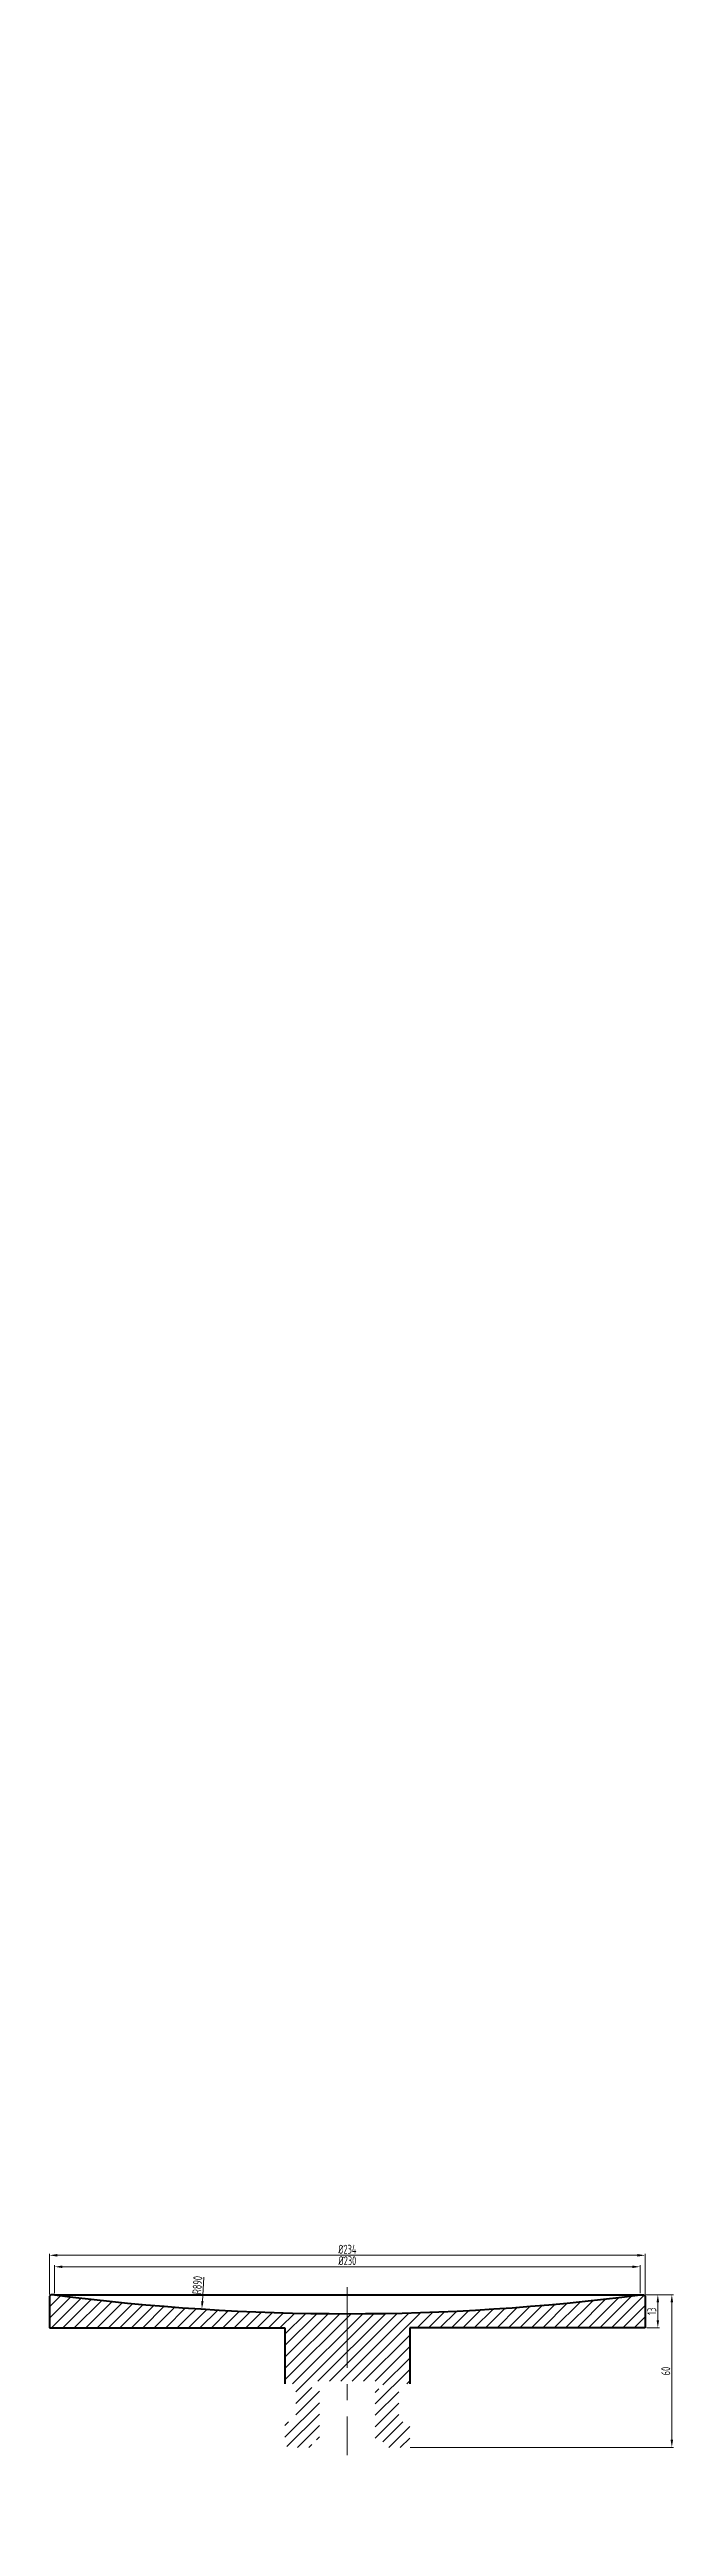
# Model space of a CAD drawing. Header units: millimetres. Extents: x -117 to 129, y -91 to 883.
import ezdxf

# ---------------------------------------------------------------- set-up
doc = ezdxf.new("R2010")
doc.units = ezdxf.units.MM
doc.linetypes.add('CENTER', pattern=[50.8, 31.75, -6.35, 6.35, -6.35])
for name, color, linetype, lineweight in [('中心线', 1, 'CENTER', 13), ('剖面线', 6, 'Continuous', 13), ('标注线', 3, 'Continuous', 13), ('轮廓线', 7, 'Continuous', 40)]:
    doc.layers.add(name, color=color, linetype=linetype, lineweight=lineweight)
doc.styles.get("Standard").update_dxf_attribs({"font": 'gbenor.shx', "width": 0.7, "bigfont": 'hztxt.shx'})
doc.dimstyles.new('1∶1-3.5', dxfattribs={"dimtxt": 3.5, "dimasz": 3, "dimexe": 0.625, "dimexo": 0.625, "dimtad": 1, "dimdec": 3, "dimdsep": 46, "dimtxsty": 'Standard', "dimcen": 0, "dimadec": 0, "dimazin": 0, "dimtm": 1e-09, "dimtfac": 1, "dimtdec": 3, "dimtmove": 0, "dimatfit": 3, "dimfxl": 1, "dimtolj": 1, "dimlwd": 13, "dimlwe": 13, "dimarcsym": 0})

# ---------------------------------------------------------------- blocks, each defined once
blk = doc.blocks.new('*D50')
at = {"layer": 'Defpoints', "color": 0, "transparency": 16777216}
for p in [(0, 882.54), (-57.16, -5.62)]:
    blk.add_point(p, dxfattribs=at)
at = {"layer": '标注线', "color": 0, "lineweight": 13, "transparency": 16777216}
blk.add_line((-56.35, 6.92), (-56.96, -2.63), dxfattribs=at)
at = {"layer": '标注线', "color": 0, "transparency": 16777216}
blk.add_solid([(-57.46, -2.6), (-56.46, -2.66), (-57.16, -5.62)], dxfattribs=at)
at = {"layer": '标注线', "color": 0, "transparency": 16777216, "insert": (-58.93, 3.79), "char_height": 3.5, "attachment_point": 5, "rotation": 86.31798}
blk.add_mtext('\\A1;R890', dxfattribs=at)
blk = doc.blocks.new('*D51')
at = {"layer": 'Defpoints', "color": 0, "transparency": 16777216}
for p in [(115, 11), (-115, 0), (115, 0)]:
    blk.add_point(p, dxfattribs=at)
at = {"layer": '标注线', "color": 0, "lineweight": 13, "transparency": 16777216}
for p, q in [((-115, 0.625), (-115, 11.625)), ((-112, 11), (112, 11)), ((115, 0.625), (115, 11.625))]:
    blk.add_line(p, q, dxfattribs=at)
at = {"layer": '标注线', "color": 0, "transparency": 16777216}
for points in [[(-112, 11.5), (-112, 10.5), (-115, 11)], [(112, 11.5), (112, 10.5), (115, 11)]]:
    blk.add_solid(points, dxfattribs=at)
at = {"layer": '标注线', "color": 0, "transparency": 16777216, "insert": (0, 13.375), "char_height": 3.5, "attachment_point": 5}
blk.add_mtext('\\A1;%%c230', dxfattribs=at)
blk = doc.blocks.new('*D52')
at = {"layer": 'Defpoints', "color": 0, "transparency": 16777216}
for p in [(117, 15.5), (-117, -0.5), (117, -0.5)]:
    blk.add_point(p, dxfattribs=at)
at = {"layer": '标注线', "color": 0, "lineweight": 13, "transparency": 16777216}
for p, q in [((-117, 0.125), (-117, 16.125)), ((-114, 15.5), (114, 15.5)), ((117, 0.125), (117, 16.125))]:
    blk.add_line(p, q, dxfattribs=at)
at = {"layer": '标注线', "color": 0, "transparency": 16777216}
for points in [[(-114, 16), (-114, 15), (-117, 15.5)], [(114, 16), (114, 15), (117, 15.5)]]:
    blk.add_solid(points, dxfattribs=at)
at = {"layer": '标注线', "color": 0, "transparency": 16777216, "insert": (0, 17.875), "char_height": 3.5, "attachment_point": 5}
blk.add_mtext('\\A1;%%c234', dxfattribs=at)
blk = doc.blocks.new('*D53')
at = {"layer": 'Defpoints', "color": 0, "transparency": 16777216}
for p in [(116.5, 0), (117, -13), (122, -13)]:
    blk.add_point(p, dxfattribs=at)
at = {"layer": '标注线', "color": 0, "lineweight": 13, "transparency": 16777216}
for p, q in [((117.125, 0), (122.625, 0)), ((122, -3), (122, -10)), ((117.625, -13), (122.625, -13))]:
    blk.add_line(p, q, dxfattribs=at)
at = {"layer": '标注线', "color": 0, "transparency": 16777216}
for points in [[(121.5, -3), (122.5, -3), (122, 0)], [(121.5, -10), (122.5, -10), (122, -13)]]:
    blk.add_solid(points, dxfattribs=at)
at = {"layer": '标注线', "color": 0, "transparency": 16777216, "insert": (119.625, -6.5), "char_height": 3.5, "attachment_point": 5, "rotation": 90}
blk.add_mtext('\\A1;13', dxfattribs=at)
blk = doc.blocks.new('*D54')
at = {"layer": 'Defpoints', "color": 0, "transparency": 16777216}
for p in [(116.5, 0), (127.5, 0), (24, -60)]:
    blk.add_point(p, dxfattribs=at)
at = {"layer": '标注线', "color": 0, "lineweight": 13, "transparency": 16777216}
for p, q in [((117.125, 0), (128.125, 0)), ((127.5, -57), (127.5, -3)), ((24.625, -60), (128.125, -60))]:
    blk.add_line(p, q, dxfattribs=at)
at = {"layer": '标注线', "color": 0, "transparency": 16777216}
for points in [[(127, -3), (128, -3), (127.5, 0)], [(127, -57), (128, -57), (127.5, -60)]]:
    blk.add_solid(points, dxfattribs=at)
at = {"layer": '标注线', "color": 0, "transparency": 16777216, "insert": (125.125, -30), "char_height": 3.5, "attachment_point": 5, "rotation": 90}
blk.add_mtext('\\A1;60', dxfattribs=at)

msp = doc.modelspace()

# ---------------------------------------------------------------- hatches: boundary and pattern name
at = {"layer": '剖面线'}
h = msp.add_hatch(dxfattribs=at)
h.set_pattern_fill('ANSI31', color=256)
h.paths.add_polyline_path([(117, -13), (117, -12.5), (117, -0.5), (116.5, 0), (115, 0, -0.06487869), (-115, 0), (-116.5, 0), (-117, -0.5), (-117, -12.5), (-117, -13), (-24.5, -13), (-24.5, -35), (-20.25, -35), (-20.25, -50), (-24.5, -50), (-24.5, -59), (-23.5, -60), (-14, -60), (-14, -57), (-12, -57), (-12, -37), (-14, -37), (-14, -34), (14, -34), (14, -37), (12, -37), (12, -57), (14, -57), (14, -60), (23.5, -60), (24.5, -59), (24.5, -50), (20.25, -50), (20.25, -35), (24.5, -35), (24.5, -13)])
h.paths.add_polyline_path([(12, -37), (11, -37), (11, -57), (12, -57)], flags=17)
h.paths.add_polyline_path([(-11, -37), (-12, -37), (-12, -57), (-11, -57)], flags=17)

# ---------------------------------------------------------------- linework, layer by layer
at = {"layer": '中心线'}
msp.add_line((0, 3), (0, -63), dxfattribs=at)
at = {"layer": '轮廓线'}
for p, q in [((-116.5, 0), (-117, -0.5)), ((-115, 0), (-116.5, 0)), ((-115, 0), (115, 0)), ((115, 0), (116.5, 0)), ((116.5, 0), (117, -0.5)), ((-117, -0.5), (-117, -12.5)), ((117, -0.5), (117, -12.5)), ((-117, -12.5), (-117, -13)), ((-117, -13), (-24.5, -13)), ((-24.5, -13), (-24.5, -35)), ((117, -13), (24.5, -13)), ((24.5, -13), (24.5, -35)), ((117, -12.5), (117, -13))]:
    msp.add_line(p, q, dxfattribs=at)
msp.add_arc((0, 882.539), 890, 262.5758551, 277.4241449, dxfattribs=at)

# ---------------------------------------------------------------- dimensions: what is measured, and where the dimension line sits
at = {"layer": '标注线'}
dim = msp.add_radius_dim(center=(0, 882.539), mpoint=(-57.155, -5.6239), dimstyle='1∶1-3.5', override={"dimtofl": 0}, dxfattribs=at)
dim.commit()
dim.dimension.update_dxf_attribs({"geometry": '*D50', "text_midpoint": (-56.5588, 3.6404), "dimtype": 164})
for base, p1, p2, picture, middle in [((117, 15.5), (-117, -0.5), (117, -0.5), '*D52', (0, 17.875)), ((115, 11), (-115, 0), (115, 0), '*D51', (0, 13.375))]:
    dim = msp.add_linear_dim(base=base, p1=p1, p2=p2, text='%%c<>', dimstyle='1∶1-3.5', dxfattribs=at)
    dim.commit()
    dim.dimension.update_dxf_attribs({"geometry": picture, "text_midpoint": middle})
dim = msp.add_linear_dim(base=(127.5, 0), p1=(24, -60), p2=(116.5, 0), angle=90, dimstyle='1∶1-3.5', dxfattribs=at)
dim.commit()
dim.dimension.update_dxf_attribs({"geometry": '*D54', "text_midpoint": (125.125, -30)})
dim = msp.add_linear_dim(base=(122, -13), p1=(116.5, 0), p2=(117, -13), angle=90, dimstyle='1∶1-3.5', override={"dimdec": 2}, dxfattribs=at)
dim.commit()
dim.dimension.update_dxf_attribs({"geometry": '*D53', "text_midpoint": (119.625, -6.5)})

doc.saveas('drawing.dxf')
